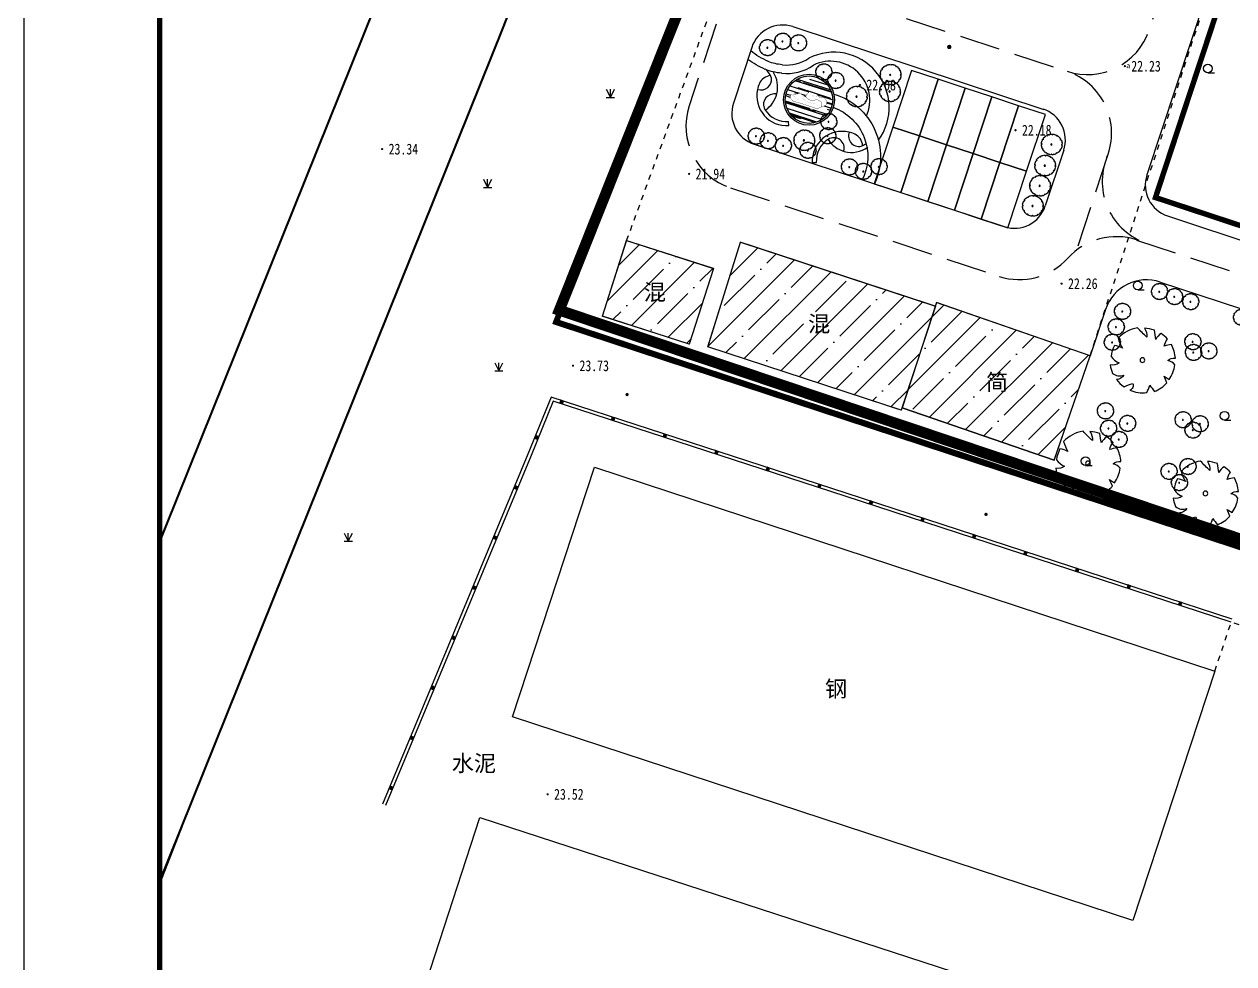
# Model space of a CAD drawing. Extents: x 423070 to 423610, y 3455986 to 3456411.
# Drawn here: x 423189.5 to 423301.1, y 3456156.4 to 3456243.1 of the extents above; entities that cross this region are included whole.
import ezdxf
from ezdxf.enums import TextEntityAlignment as Align

# ---------------------------------------------------------------- set-up
doc = ezdxf.new("R2010")
doc.units = 0
doc.header["$LTSCALE"] = 0.5
doc.header["$PDSIZE"] = 0.2
for name, pattern in [('ACAD_ISO10W100', [18, 12, -3, 0, -3]), ('DASH', [0.35, 0.25, -0.1]), ('X6', [2, 1, -1])]:
    doc.linetypes.add(name, pattern=pattern)
doc.layers.get('0').update_dxf_attribs({"linetype": 'CONTINUOUS'})
for name, color, linetype in [('0 - 新建建筑', 7, 'CONTINUOUS'), ('0 - 绿化2', 74, 'CONTINUOUS'), ('0 - 规划--用地红线', 6, 'CONTINUOUS'), ('00-地形图新', 253, 'CONTINUOUS'), ('AXIS_外部', 171, 'CONTINUOUS'), ('DLSS', 4, 'CONTINUOUS'), ('GCD', 1, 'CONTINUOUS'), ('GIS_LX', 7, 'CONTINUOUS'), ('JMD', 6, 'CONTINUOUS'), ('LV', 3, 'CONTINUOUS'), ('lvhua', 7, 'CONTINUOUS'), ('PKNG-TSRP', 83, 'CONTINUOUS'), ('TK', 7, 'CONTINUOUS'), ('TREE', 3, 'CONTINUOUS'), ('ZBTZ', 3, 'CONTINUOUS'), ('ZDH', 1, 'CONTINUOUS'), ('围墙线', 32, 'CONTINUOUS'), ('景观设计-硬质', 128, 'CONTINUOUS'), ('道路', 140, 'CONTINUOUS'), ('道路线', 142, 'CONTINUOUS')]:
    doc.layers.add(name, color=color, linetype=linetype)
doc.styles.get("Standard").update_dxf_attribs({"font": 'rs.shx', "bigfont": 'hztxt.shx'})
doc.styles.add('宋体', font='')
doc.styles.add('正等线体', font='simhei.ttf')
doc.styles.get('宋体').set_extended_font_data('SimSun')
doc.linetypes.add('444', pattern='A,4.5,[145,AAA.SHX,S=1,R=0,X=0,Y=1],4.5,-0.5,[146,AAA.SHX,S=1,R=0,X=0,Y=0],-0.5', length=10)
doc.linetypes.add('FENCELINE2', pattern='A,0.25,-0.1,[132,ltypeshp.shx,S=0.1,R=0,X=-0.1,Y=0],-0.1,1', length=1.45)
pattern_1 = [(45, (3e-10, 534.8544), (-2.2450640303, 2.2450640303), []), (45, (2.245, 534.8544), (-2.2450640303, 2.2450640303), [3.96875, -0.79375, 0, -0.79375])]

# ---------------------------------------------------------------- blocks, each defined once
blk = doc.blocks.new('GC200')
at = {"linetype": 'Continuous', "const_width": 0.2, "flags": 128}
blk.add_lwpolyline([(-0.1, 0, 1), (0.1, 0, 1)], format="xyb", close=True, dxfattribs=at)
blk = doc.blocks.new('gc124')
at = {"color": 250}
for p, q in [((-0.75, 1.5), (0, 0)), ((-0.75, 0), (0.75, 0)), ((0, 0), (0, 1.5)), ((0, 0), (0.75, 1.5))]:
    blk.add_line(p, q, dxfattribs=at)
blk = doc.blocks.new('gc208')
at = {"color": 250}
blk.add_line((0, -0.8), (1.2, -0.8), dxfattribs=at)
blk.add_circle((0, 0), 0.8, dxfattribs=at)
blk = doc.blocks.new('gc164')
at = {"color": 250, "const_width": 0.3}
blk.add_lwpolyline([(-0.15, 0, 1), (0.15, 0, 1)], format="xyb", close=True, dxfattribs=at)
blk = doc.blocks.new('DX QQ')
at = {"color": 250}
for p, q in [((423239.79, 3456215.43), (423239.71, 3456215.19)), ((423239.71, 3456215.19), (423239.95, 3456215.11)), ((423240.03, 3456215.35), (423239.79, 3456215.43)), ((423239.95, 3456215.11), (423240.03, 3456215.35)), ((423244.54, 3456213.87), (423244.46, 3456213.63)), ((423244.46, 3456213.63), (423244.7, 3456213.55)), ((423244.78, 3456213.79), (423244.54, 3456213.87)), ((423244.7, 3456213.55), (423244.78, 3456213.79)), ((423249.29, 3456212.3), (423249.21, 3456212.07)), ((423249.21, 3456212.07), (423249.45, 3456211.99)), ((423249.53, 3456212.22), (423249.29, 3456212.3)), ((423249.45, 3456211.99), (423249.53, 3456212.22)), ((423254.04, 3456210.74), (423253.96, 3456210.5)), ((423253.96, 3456210.5), (423254.2, 3456210.42)), ((423254.28, 3456210.66), (423254.04, 3456210.74)), ((423254.2, 3456210.42), (423254.28, 3456210.66)), ((423258.79, 3456209.18), (423258.71, 3456208.94)), ((423259.03, 3456209.1), (423258.79, 3456209.18)), ((423258.95, 3456208.86), (423259.03, 3456209.1)), ((423238.99, 3456208.38), (423238.91, 3456208.15)), ((423238.91, 3456208.15), (423239.15, 3456208.07)), ((423239.23, 3456208.31), (423238.99, 3456208.38)), ((423239.15, 3456208.07), (423239.23, 3456208.31)), ((423258.71, 3456208.94), (423258.95, 3456208.86)), ((423243.74, 3456206.84), (423243.67, 3456206.6)), ((423243.98, 3456206.76), (423243.74, 3456206.84)), ((423263.54, 3456207.61), (423263.46, 3456207.38)), ((423263.46, 3456207.38), (423263.7, 3456207.3)), ((423263.78, 3456207.54), (423263.54, 3456207.61)), ((423263.7, 3456207.3), (423263.78, 3456207.54)), ((423243.67, 3456206.6), (423243.9, 3456206.52)), ((423243.9, 3456206.52), (423243.98, 3456206.76)), ((423268.29, 3456206.05), (423268.21, 3456205.81)), ((423268.21, 3456205.81), (423268.45, 3456205.74)), ((423268.53, 3456205.97), (423268.29, 3456206.05)), ((423268.45, 3456205.74), (423268.53, 3456205.97)), ((423236.66, 3456205.13), (423236.57, 3456204.9)), ((423236.57, 3456204.9), (423236.8, 3456204.8)), ((423236.89, 3456205.04), (423236.66, 3456205.13)), ((423236.8, 3456204.8), (423236.89, 3456205.04)), ((423248.5, 3456205.29), (423248.42, 3456205.05)), ((423248.42, 3456205.05), (423248.66, 3456204.98)), ((423248.74, 3456205.21), (423248.5, 3456205.29)), ((423248.66, 3456204.98), (423248.74, 3456205.21)), ((423253.25, 3456203.74), (423253.18, 3456203.51)), ((423253.18, 3456203.51), (423253.41, 3456203.43)), ((423253.49, 3456203.67), (423253.25, 3456203.74)), ((423253.41, 3456203.43), (423253.49, 3456203.67)), ((423273.04, 3456204.49), (423272.96, 3456204.25)), ((423272.96, 3456204.25), (423273.2, 3456204.17)), ((423273.28, 3456204.41), (423273.04, 3456204.49)), ((423273.2, 3456204.17), (423273.28, 3456204.41)), ((423277.79, 3456202.93), (423277.71, 3456202.69)), ((423277.71, 3456202.69), (423277.95, 3456202.61)), ((423278.03, 3456202.85), (423277.79, 3456202.93)), ((423277.95, 3456202.61), (423278.03, 3456202.85)), ((423258.01, 3456202.2), (423257.93, 3456201.96)), ((423257.93, 3456201.96), (423258.17, 3456201.88)), ((423258.25, 3456202.12), (423258.01, 3456202.2)), ((423258.17, 3456201.88), (423258.25, 3456202.12)), ((423282.54, 3456201.36), (423282.46, 3456201.13)), ((423282.78, 3456201.29), (423282.54, 3456201.36)), ((423282.7, 3456201.05), (423282.78, 3456201.29)), ((423234.75, 3456200.51), (423234.66, 3456200.28)), ((423234.66, 3456200.28), (423234.89, 3456200.18)), ((423234.99, 3456200.41), (423234.75, 3456200.51)), ((423234.89, 3456200.18), (423234.99, 3456200.41)), ((423262.76, 3456200.65), (423262.69, 3456200.41)), ((423262.69, 3456200.41), (423262.92, 3456200.34)), ((423263, 3456200.57), (423262.76, 3456200.65)), ((423262.92, 3456200.34), (423263, 3456200.57)), ((423282.46, 3456201.13), (423282.7, 3456201.05)), ((423267.52, 3456199.1), (423267.44, 3456198.86)), ((423267.75, 3456199.02), (423267.52, 3456199.1)), ((423267.68, 3456198.79), (423267.75, 3456199.02)), ((423287.29, 3456199.8), (423287.21, 3456199.56)), ((423287.21, 3456199.56), (423287.45, 3456199.49)), ((423287.52, 3456199.72), (423287.29, 3456199.8)), ((423287.45, 3456199.49), (423287.52, 3456199.72)), ((423267.44, 3456198.86), (423267.68, 3456198.79)), ((423292.04, 3456198.24), (423291.96, 3456198)), ((423291.96, 3456198), (423292.2, 3456197.92)), ((423292.27, 3456198.16), (423292.04, 3456198.24)), ((423292.2, 3456197.92), (423292.27, 3456198.16)), ((423272.27, 3456197.55), (423272.19, 3456197.31)), ((423272.19, 3456197.31), (423272.43, 3456197.24)), ((423272.51, 3456197.47), (423272.27, 3456197.55)), ((423272.43, 3456197.24), (423272.51, 3456197.47)), ((423232.84, 3456195.89), (423232.74, 3456195.66)), ((423232.74, 3456195.66), (423232.97, 3456195.57)), ((423233.07, 3456195.8), (423232.84, 3456195.89)), ((423232.97, 3456195.57), (423233.07, 3456195.8)), ((423277.02, 3456196), (423276.95, 3456195.76)), ((423276.95, 3456195.76), (423277.18, 3456195.68)), ((423277.26, 3456195.92), (423277.02, 3456196)), ((423277.18, 3456195.68), (423277.26, 3456195.92)), ((423296.79, 3456196.68), (423296.71, 3456196.44)), ((423296.71, 3456196.44), (423296.95, 3456196.36)), ((423297.02, 3456196.6), (423296.79, 3456196.68)), ((423296.95, 3456196.36), (423297.02, 3456196.6)), ((423281.78, 3456194.45), (423281.7, 3456194.21)), ((423281.7, 3456194.21), (423281.94, 3456194.13)), ((423282.01, 3456194.37), (423281.78, 3456194.45)), ((423281.94, 3456194.13), (423282.01, 3456194.37)), ((423286.53, 3456192.9), (423286.45, 3456192.66)), ((423286.45, 3456192.66), (423286.69, 3456192.58)), ((423286.77, 3456192.82), (423286.53, 3456192.9)), ((423286.69, 3456192.58), (423286.77, 3456192.82)), ((423230.92, 3456191.28), (423230.82, 3456191.04)), ((423231.15, 3456191.18), (423230.92, 3456191.28)), ((423291.28, 3456191.35), (423291.21, 3456191.11)), ((423291.52, 3456191.27), (423291.28, 3456191.35)), ((423291.44, 3456191.03), (423291.52, 3456191.27)), ((423230.82, 3456191.04), (423231.05, 3456190.95)), ((423231.05, 3456190.95), (423231.15, 3456191.18)), ((423291.21, 3456191.11), (423291.44, 3456191.03)), ((423296.04, 3456189.79), (423295.96, 3456189.56)), ((423295.96, 3456189.56), (423296.2, 3456189.48)), ((423296.27, 3456189.72), (423296.04, 3456189.79)), ((423296.2, 3456189.48), (423296.27, 3456189.72)), ((423229, 3456186.66), (423228.9, 3456186.43)), ((423228.9, 3456186.43), (423229.13, 3456186.33)), ((423229.23, 3456186.56), (423229, 3456186.66)), ((423229.13, 3456186.33), (423229.23, 3456186.56)), ((423227.08, 3456182.04), (423226.98, 3456181.81)), ((423226.98, 3456181.81), (423227.21, 3456181.71)), ((423227.31, 3456181.95), (423227.08, 3456182.04)), ((423227.21, 3456181.71), (423227.31, 3456181.95)), ((423225.16, 3456177.42), (423225.06, 3456177.19)), ((423225.06, 3456177.19), (423225.29, 3456177.1)), ((423225.39, 3456177.33), (423225.16, 3456177.42)), ((423225.29, 3456177.1), (423225.39, 3456177.33)), ((423223.24, 3456172.81), (423223.14, 3456172.58)), ((423223.14, 3456172.58), (423223.37, 3456172.48)), ((423223.47, 3456172.71), (423223.24, 3456172.81)), ((423223.37, 3456172.48), (423223.47, 3456172.71))]:
    blk.add_line(p, q, dxfattribs=at)
at = {"color": 250, "linetype": 'Continuous', "flags": 128}
blk.add_lwpolyline([(423396.55, 3456248.13), (423268.53, 3456291.17), (423238.85, 3456216.69), (423366.72, 3456173.74), (423512.75, 3456126.45), (423525.73, 3456165.74), (423517.77, 3456186.89), (423510.43, 3456189.39), (423509.61, 3456190.14), (423509.54, 3456191.25), (423514.24, 3456198.78), (423392.65, 3456238.41)], close=True, dxfattribs=at)
at = {"color": 250, "linetype": 'Continuous'}
for points in [[(423239.87, 3456215.27), (423239.79, 3456215.43), (423239.71, 3456215.19)], [(423239.87, 3456215.27), (423239.71, 3456215.19), (423239.95, 3456215.11)], [(423239.87, 3456215.27), (423240.03, 3456215.35), (423239.79, 3456215.43)], [(423239.87, 3456215.27), (423239.95, 3456215.11), (423240.03, 3456215.35)], [(423244.62, 3456213.71), (423244.54, 3456213.87), (423244.46, 3456213.63)], [(423244.62, 3456213.71), (423244.46, 3456213.63), (423244.7, 3456213.55)], [(423244.62, 3456213.71), (423244.78, 3456213.79), (423244.54, 3456213.87)], [(423244.62, 3456213.71), (423244.7, 3456213.55), (423244.78, 3456213.79)], [(423249.37, 3456212.14), (423249.29, 3456212.3), (423249.21, 3456212.07)], [(423249.37, 3456212.14), (423249.21, 3456212.07), (423249.45, 3456211.99)], [(423249.37, 3456212.14), (423249.53, 3456212.22), (423249.29, 3456212.3)], [(423249.37, 3456212.14), (423249.45, 3456211.99), (423249.53, 3456212.22)], [(423254.12, 3456210.58), (423254.04, 3456210.74), (423253.96, 3456210.5)], [(423254.12, 3456210.58), (423253.96, 3456210.5), (423254.2, 3456210.42)], [(423254.12, 3456210.58), (423254.28, 3456210.66), (423254.04, 3456210.74)], [(423254.12, 3456210.58), (423254.2, 3456210.42), (423254.28, 3456210.66)], [(423258.87, 3456209.02), (423258.79, 3456209.18), (423258.71, 3456208.94)], [(423258.87, 3456209.02), (423259.03, 3456209.1), (423258.79, 3456209.18)], [(423258.87, 3456209.02), (423258.95, 3456208.86), (423259.03, 3456209.1)], [(423239.07, 3456208.23), (423238.99, 3456208.38), (423238.91, 3456208.15)], [(423239.07, 3456208.23), (423238.91, 3456208.15), (423239.15, 3456208.07)], [(423239.07, 3456208.23), (423239.23, 3456208.31), (423238.99, 3456208.38)], [(423239.07, 3456208.23), (423239.15, 3456208.07), (423239.23, 3456208.31)], [(423258.87, 3456209.02), (423258.71, 3456208.94), (423258.95, 3456208.86)], [(423243.82, 3456206.68), (423243.74, 3456206.84), (423243.67, 3456206.6)], [(423243.82, 3456206.68), (423243.98, 3456206.76), (423243.74, 3456206.84)], [(423263.62, 3456207.46), (423263.54, 3456207.61), (423263.46, 3456207.38)], [(423263.62, 3456207.46), (423263.46, 3456207.38), (423263.7, 3456207.3)], [(423263.62, 3456207.46), (423263.78, 3456207.54), (423263.54, 3456207.61)], [(423263.62, 3456207.46), (423263.7, 3456207.3), (423263.78, 3456207.54)], [(423243.82, 3456206.68), (423243.67, 3456206.6), (423243.9, 3456206.52)], [(423243.82, 3456206.68), (423243.9, 3456206.52), (423243.98, 3456206.76)], [(423268.37, 3456205.89), (423268.29, 3456206.05), (423268.21, 3456205.81)], [(423268.37, 3456205.89), (423268.21, 3456205.81), (423268.45, 3456205.74)], [(423268.37, 3456205.89), (423268.53, 3456205.97), (423268.29, 3456206.05)], [(423268.37, 3456205.89), (423268.45, 3456205.74), (423268.53, 3456205.97)], [(423236.73, 3456204.97), (423236.66, 3456205.13), (423236.57, 3456204.9)], [(423236.73, 3456204.97), (423236.57, 3456204.9), (423236.8, 3456204.8)], [(423236.73, 3456204.97), (423236.89, 3456205.04), (423236.66, 3456205.13)], [(423236.73, 3456204.97), (423236.8, 3456204.8), (423236.89, 3456205.04)], [(423248.58, 3456205.13), (423248.5, 3456205.29), (423248.42, 3456205.05)], [(423248.58, 3456205.13), (423248.42, 3456205.05), (423248.66, 3456204.98)], [(423248.58, 3456205.13), (423248.74, 3456205.21), (423248.5, 3456205.29)], [(423248.58, 3456205.13), (423248.66, 3456204.98), (423248.74, 3456205.21)], [(423253.33, 3456203.59), (423253.25, 3456203.74), (423253.18, 3456203.51)], [(423253.33, 3456203.59), (423253.18, 3456203.51), (423253.41, 3456203.43)], [(423253.33, 3456203.59), (423253.49, 3456203.67), (423253.25, 3456203.74)], [(423253.33, 3456203.59), (423253.41, 3456203.43), (423253.49, 3456203.67)], [(423273.12, 3456204.33), (423273.04, 3456204.49), (423272.96, 3456204.25)], [(423273.12, 3456204.33), (423272.96, 3456204.25), (423273.2, 3456204.17)], [(423273.12, 3456204.33), (423273.28, 3456204.41), (423273.04, 3456204.49)], [(423273.12, 3456204.33), (423273.2, 3456204.17), (423273.28, 3456204.41)], [(423277.87, 3456202.77), (423277.79, 3456202.93), (423277.71, 3456202.69)], [(423277.87, 3456202.77), (423277.71, 3456202.69), (423277.95, 3456202.61)], [(423277.87, 3456202.77), (423278.03, 3456202.85), (423277.79, 3456202.93)], [(423277.87, 3456202.77), (423277.95, 3456202.61), (423278.03, 3456202.85)], [(423258.09, 3456202.04), (423258.01, 3456202.2), (423257.93, 3456201.96)], [(423258.09, 3456202.04), (423257.93, 3456201.96), (423258.17, 3456201.88)], [(423258.09, 3456202.04), (423258.25, 3456202.12), (423258.01, 3456202.2)], [(423258.09, 3456202.04), (423258.17, 3456201.88), (423258.25, 3456202.12)], [(423282.62, 3456201.21), (423282.54, 3456201.36), (423282.46, 3456201.13)], [(423282.62, 3456201.21), (423282.78, 3456201.29), (423282.54, 3456201.36)], [(423282.62, 3456201.21), (423282.7, 3456201.05), (423282.78, 3456201.29)], [(423234.82, 3456200.35), (423234.75, 3456200.51), (423234.66, 3456200.28)], [(423234.82, 3456200.35), (423234.66, 3456200.28), (423234.89, 3456200.18)], [(423234.82, 3456200.35), (423234.99, 3456200.41), (423234.75, 3456200.51)], [(423234.82, 3456200.35), (423234.89, 3456200.18), (423234.99, 3456200.41)], [(423262.84, 3456200.49), (423262.76, 3456200.65), (423262.69, 3456200.41)], [(423262.84, 3456200.49), (423262.69, 3456200.41), (423262.92, 3456200.34)], [(423262.84, 3456200.49), (423263, 3456200.57), (423262.76, 3456200.65)], [(423262.84, 3456200.49), (423262.92, 3456200.34), (423263, 3456200.57)], [(423282.62, 3456201.21), (423282.46, 3456201.13), (423282.7, 3456201.05)], [(423267.6, 3456198.94), (423267.52, 3456199.1), (423267.44, 3456198.86)], [(423267.6, 3456198.94), (423267.75, 3456199.02), (423267.52, 3456199.1)], [(423267.6, 3456198.94), (423267.68, 3456198.79), (423267.75, 3456199.02)], [(423287.37, 3456199.64), (423287.29, 3456199.8), (423287.21, 3456199.56)], [(423287.37, 3456199.64), (423287.21, 3456199.56), (423287.45, 3456199.49)], [(423287.37, 3456199.64), (423287.52, 3456199.72), (423287.29, 3456199.8)], [(423287.37, 3456199.64), (423287.45, 3456199.49), (423287.52, 3456199.72)], [(423267.6, 3456198.94), (423267.44, 3456198.86), (423267.68, 3456198.79)], [(423292.12, 3456198.08), (423292.04, 3456198.24), (423291.96, 3456198)], [(423292.12, 3456198.08), (423291.96, 3456198), (423292.2, 3456197.92)], [(423292.12, 3456198.08), (423292.27, 3456198.16), (423292.04, 3456198.24)], [(423292.12, 3456198.08), (423292.2, 3456197.92), (423292.27, 3456198.16)], [(423272.35, 3456197.39), (423272.27, 3456197.55), (423272.19, 3456197.31)], [(423272.35, 3456197.39), (423272.19, 3456197.31), (423272.43, 3456197.24)], [(423272.35, 3456197.39), (423272.51, 3456197.47), (423272.27, 3456197.55)], [(423272.35, 3456197.39), (423272.43, 3456197.24), (423272.51, 3456197.47)], [(423232.9, 3456195.73), (423232.84, 3456195.89), (423232.74, 3456195.66)], [(423232.9, 3456195.73), (423232.74, 3456195.66), (423232.97, 3456195.57)], [(423232.9, 3456195.73), (423233.07, 3456195.8), (423232.84, 3456195.89)], [(423232.9, 3456195.73), (423232.97, 3456195.57), (423233.07, 3456195.8)], [(423277.1, 3456195.84), (423277.02, 3456196), (423276.95, 3456195.76)], [(423277.1, 3456195.84), (423276.95, 3456195.76), (423277.18, 3456195.68)], [(423277.1, 3456195.84), (423277.26, 3456195.92), (423277.02, 3456196)], [(423277.1, 3456195.84), (423277.18, 3456195.68), (423277.26, 3456195.92)], [(423296.87, 3456196.52), (423296.79, 3456196.68), (423296.71, 3456196.44)], [(423296.87, 3456196.52), (423296.71, 3456196.44), (423296.95, 3456196.36)], [(423296.87, 3456196.52), (423297.02, 3456196.6), (423296.79, 3456196.68)], [(423296.87, 3456196.52), (423296.95, 3456196.36), (423297.02, 3456196.6)], [(423281.86, 3456194.29), (423281.78, 3456194.45), (423281.7, 3456194.21)], [(423281.86, 3456194.29), (423281.7, 3456194.21), (423281.94, 3456194.13)], [(423281.86, 3456194.29), (423282.01, 3456194.37), (423281.78, 3456194.45)], [(423281.86, 3456194.29), (423281.94, 3456194.13), (423282.01, 3456194.37)], [(423286.61, 3456192.74), (423286.53, 3456192.9), (423286.45, 3456192.66)], [(423286.61, 3456192.74), (423286.45, 3456192.66), (423286.69, 3456192.58)], [(423286.61, 3456192.74), (423286.77, 3456192.82), (423286.53, 3456192.9)], [(423286.61, 3456192.74), (423286.69, 3456192.58), (423286.77, 3456192.82)], [(423230.98, 3456191.11), (423230.92, 3456191.28), (423230.82, 3456191.04)], [(423230.98, 3456191.11), (423231.15, 3456191.18), (423230.92, 3456191.28)], [(423291.36, 3456191.19), (423291.28, 3456191.35), (423291.21, 3456191.11)], [(423291.36, 3456191.19), (423291.52, 3456191.27), (423291.28, 3456191.35)], [(423291.36, 3456191.19), (423291.44, 3456191.03), (423291.52, 3456191.27)], [(423230.98, 3456191.11), (423230.82, 3456191.04), (423231.05, 3456190.95)], [(423230.98, 3456191.11), (423231.05, 3456190.95), (423231.15, 3456191.18)], [(423291.36, 3456191.19), (423291.21, 3456191.11), (423291.44, 3456191.03)], [(423296.12, 3456189.64), (423296.04, 3456189.79), (423295.96, 3456189.56)], [(423296.12, 3456189.64), (423295.96, 3456189.56), (423296.2, 3456189.48)], [(423296.12, 3456189.64), (423296.27, 3456189.72), (423296.04, 3456189.79)], [(423296.12, 3456189.64), (423296.2, 3456189.48), (423296.27, 3456189.72)], [(423229.06, 3456186.49), (423229, 3456186.66), (423228.9, 3456186.43)], [(423229.06, 3456186.49), (423228.9, 3456186.43), (423229.13, 3456186.33)], [(423229.06, 3456186.49), (423229.23, 3456186.56), (423229, 3456186.66)], [(423229.06, 3456186.49), (423229.13, 3456186.33), (423229.23, 3456186.56)], [(423227.14, 3456181.88), (423227.08, 3456182.04), (423226.98, 3456181.81)], [(423227.14, 3456181.88), (423226.98, 3456181.81), (423227.21, 3456181.71)], [(423227.14, 3456181.88), (423227.31, 3456181.95), (423227.08, 3456182.04)], [(423227.14, 3456181.88), (423227.21, 3456181.71), (423227.31, 3456181.95)], [(423225.22, 3456177.26), (423225.16, 3456177.42), (423225.06, 3456177.19)], [(423225.22, 3456177.26), (423225.06, 3456177.19), (423225.29, 3456177.1)], [(423225.22, 3456177.26), (423225.39, 3456177.33), (423225.16, 3456177.42)], [(423225.22, 3456177.26), (423225.29, 3456177.1), (423225.39, 3456177.33)], [(423223.31, 3456172.64), (423223.24, 3456172.81), (423223.14, 3456172.58)], [(423223.31, 3456172.64), (423223.14, 3456172.58), (423223.37, 3456172.48)], [(423223.31, 3456172.64), (423223.47, 3456172.71), (423223.24, 3456172.81)], [(423223.31, 3456172.64), (423223.37, 3456172.48), (423223.47, 3456172.71)]]:
    blk.add_solid(points, dxfattribs=at)
at = {"layer": 'DLSS', "color": 250, "linetype": 'Continuous', "const_width": 0.1, "flags": 128}
for points in [[(423202, 3456163.74), (423205.96, 3456173.89), (423233.29, 3456241.81), (423251.84, 3456288.81), (423260.46, 3456309.55), (423286.2, 3456374.23)], [(423202, 3456195.36), (423222.43, 3456246.14), (423241, 3456293.2), (423249.5, 3456314.06), (423273.74, 3456374.23)]]:
    blk.add_lwpolyline(points, dxfattribs=at)
at = {"layer": 'DLSS', "color": 250, "linetype": 'X6', "flags": 128}
for points in [[(423287.81, 3456212.49), (423299.97, 3456249.81), (423303.9, 3456261.87), (423379.48, 3456237.31), (423419.39, 3456223.62), (423416.11, 3456214.05), (423405.27, 3456181.39), (423404.06, 3456180.91), (423397.92, 3456182.96)], [(423245.06, 3456223.11), (423257.17, 3456256.23)], [(423299.31, 3456183.41), (423300.82, 3456187.92), (423312.13, 3456184.25), (423310.6, 3456179.66)]]:
    blk.add_lwpolyline(points, dxfattribs=at)
at = {"layer": 'GCD', "color": 250, "linetype": 'Continuous', "flags": 128}
for points in [[(423238.75, 3456215.48), (423267.96, 3456290.13)], [(423238.75, 3456215.48), (423366.96, 3456173.29)]]:
    blk.add_lwpolyline(points, dxfattribs=at)
at = {"layer": 'GIS_LX', "color": 250}
blk.add_lwpolyline([(423396.55, 3456248.13), (423366.72, 3456173.74), (423238.85, 3456216.69), (423268.53, 3456291.17)], close=True, dxfattribs=at)
blk.add_lwpolyline([(423366.72, 3456173.74), (423238.85, 3456216.69), (423268.53, 3456291.17), (423396.55, 3456248.13), (423392.65, 3456238.41)], dxfattribs=at)
at = {"layer": 'JMD', "color": 250, "linetype": 'Continuous'}
for p, q in [((423410.98, 3456159.1), (423238.65, 3456215.81)), ((423410.89, 3456158.84), (423238.56, 3456215.54)), ((423238.11, 3456208.67), (423235.96, 3456203.41)), ((423238.28, 3456208.3), (423236.24, 3456203.3)), ((423265.32, 3456199.82), (423238.11, 3456208.67)), ((423265.22, 3456199.53), (423238.28, 3456208.3)), ((423235.96, 3456203.41), (423222.54, 3456171.13)), ((423236.24, 3456203.3), (423222.82, 3456171.02)), ((423300.82, 3456187.92), (423265.22, 3456199.53)), ((423300.91, 3456188.2), (423265.32, 3456199.82))]:
    blk.add_line(p, q, dxfattribs=at)
at = {"layer": 'JMD', "color": 250, "linetype": '444', "flags": 128}
blk.add_lwpolyline([(423238.85, 3456215.74), (423257.85, 3456264.11)], dxfattribs=at)
at = {"layer": 'JMD', "color": 250, "linetype": 'Continuous', "flags": 128}
for points in [[(423245.06, 3456223.11), (423253.07, 3456220.55), (423250.84, 3456213.57), (423242.83, 3456216.13)], [(423255.56, 3456222.97), (423273.54, 3456217.07), (423270.39, 3456207.47), (423252.56, 3456213.32)], [(423270.47, 3456207.7), (423284.5, 3456202.87), (423287.81, 3456212.49), (423273.65, 3456217.39)], [(423242.1, 3456202.21), (423299.31, 3456183.41), (423291.75, 3456160.4), (423234.53, 3456179.2)], [(423231.51, 3456169.9), (423288.8, 3456151.25), (423281.36, 3456128.4), (423224.07, 3456147.05)]]:
    blk.add_lwpolyline(points, close=True, dxfattribs=at)
at = {"layer": 'ZDH', "color": 250, "linetype": 'Continuous'}
blk.add_point((423291.01, 3456239.2, 22.23), dxfattribs=at)
at = {"layer": 'GCD', "color": 250, "linetype": 'Continuous'}
ref = blk.add_blockref('GC200', (423291.01, 3456239.2, 22.23), dxfattribs=dict(at, xscale=0.5, yscale=0.5, zscale=0.5))
ref.add_attrib('height', '22.23', dxfattribs={"linetype": 'Continuous', "height": 1, "style": '正等线体', "width": 0.8}).set_placement((423291.6, 3456239.2, 22.23), align=Align.MIDDLE_LEFT)
ref = blk.add_blockref('GC200', (423266.57, 3456237.46, 22.08), dxfattribs=dict(at, xscale=0.5, yscale=0.5, zscale=0.5))
ref.add_attrib('height', '22.08', dxfattribs={"linetype": 'Continuous', "height": 1, "style": '正等线体', "width": 0.8}).set_placement((423267.17, 3456237.46, 22.08), align=Align.MIDDLE_LEFT)
ref = blk.add_blockref('GC200', (423280.92, 3456233.29, 22.18), dxfattribs=dict(at, xscale=0.5, yscale=0.5, zscale=0.5))
ref.add_attrib('height', '22.18', dxfattribs={"linetype": 'Continuous', "height": 1, "style": '正等线体', "width": 0.8}).set_placement((423281.52, 3456233.29, 22.18), align=Align.MIDDLE_LEFT)
ref = blk.add_blockref('GC200', (423222.51, 3456231.55, 23.34), dxfattribs=dict(at, xscale=0.5, yscale=0.5, zscale=0.5))
ref.add_attrib('height', '23.34', dxfattribs={"linetype": 'Continuous', "height": 1, "style": '正等线体', "width": 0.8}).set_placement((423223.11, 3456231.55, 23.34), align=Align.MIDDLE_LEFT)
ref = blk.add_blockref('GC200', (423250.82, 3456229.26, 21.94), dxfattribs=dict(at, xscale=0.5, yscale=0.5, zscale=0.5))
ref.add_attrib('height', '21.94', dxfattribs={"linetype": 'Continuous', "height": 1, "style": '正等线体', "width": 0.8}).set_placement((423251.42, 3456229.26, 21.94), align=Align.MIDDLE_LEFT)
ref = blk.add_blockref('GC200', (423285.17, 3456219.14, 22.26), dxfattribs=dict(at, xscale=0.5, yscale=0.5, zscale=0.5))
ref.add_attrib('height', '22.26', dxfattribs={"linetype": 'Continuous', "height": 1, "style": '正等线体', "width": 0.8}).set_placement((423285.77, 3456219.14, 22.26), align=Align.MIDDLE_LEFT)
ref = blk.add_blockref('GC200', (423240.11, 3456211.57, 23.73), dxfattribs=dict(at, xscale=0.5, yscale=0.5, zscale=0.5))
ref.add_attrib('height', '23.73', dxfattribs={"linetype": 'Continuous', "height": 1, "style": '正等线体', "width": 0.8}).set_placement((423240.71, 3456211.57, 23.73), align=Align.MIDDLE_LEFT)
ref = blk.add_blockref('GC200', (423237.77, 3456172.05, 23.52), dxfattribs=dict(at, xscale=0.5, yscale=0.5, zscale=0.5))
ref.add_attrib('height', '23.52', dxfattribs={"linetype": 'Continuous', "height": 1, "style": '正等线体', "width": 0.8}).set_placement((423238.37, 3456172.05, 23.52), align=Align.MIDDLE_LEFT)
at = {"layer": 'ZBTZ', "color": 250, "linetype": 'Continuous', "xscale": 0.5, "yscale": 0.5}
for name, p in [('gc208', (423298.66, 3456238.98)), ('gc124', (423243.56, 3456236.32)), ('gc124', (423232.24, 3456228.02)), ('gc208', (423292.19, 3456218.96)), ('gc124', (423233.27, 3456211.1)), ('gc164', (423245.1, 3456208.91)), ('gc208', (423300.19, 3456206.96)), ('gc208', (423287.39, 3456202.76)), ('gc164', (423278.2, 3456197.86)), ('gc124', (423219.39, 3456195.38))]:
    blk.add_blockref(name, p, dxfattribs=at)
at = {"layer": 'DLSS', "color": 250, "linetype": 'Continuous', "style": '宋体'}
blk.add_text('水泥', height=1.5, dxfattribs=at).set_placement((423230.97, 3456174.93), align=Align.MIDDLE)
at = {"layer": 'JMD', "color": 250, "linetype": 'Continuous', "style": '宋体'}
for s, p in [('混', (423247.66, 3456218.37)), ('混', (423262.81, 3456215.45)), ('简', (423279.22, 3456210.08)), ('钢', (423264.38, 3456181.8))]:
    blk.add_text(s, height=1.5, dxfattribs=at).set_placement(p, align=Align.MIDDLE)
at = {"layer": 'ZDH', "color": 250, "linetype": 'Continuous', "style": '宋体'}
blk.add_text('a', height=0.5, dxfattribs=at).set_placement((423291.13, 3456239.01, 22.23))
blk = doc.blocks.new('A$C37C4632B')
at = {"layer": 'lvhua', "const_width": 200}
for points in [[(4391, 22560), (3229, 20511), (2085, 18543), (3038, 15940), (5263, 11751), (5516, 9084), (3991, 6862), (5071, 3688), (8503, 2990), (10092, 5529), (8884, 14036), (8250, 21590), (6655, 24272), (4382, 24133), (4391, 22560)], [(3796, 14513), (103, 12840), (349, 8217), (2278, 5166), (2117, 1955), (4079, 101), (6939, 188), (7983, 3239)]]:
    blk.add_lwpolyline(points, dxfattribs=at)
at = {"layer": 'lvhua', "color": 8, "const_width": 50}
for points in [[(4516, 22412), (5873, 20804), (6778, 18042)], [(5095, 3841), (7281, 6577), (6929, 12504), (4818, 17074)], [(2278, 5166), (2559, 8577), (1905, 10686)]]:
    blk.add_lwpolyline(points, dxfattribs=at)
blk = doc.blocks.new('BRANCHD', base_point=(0.5, 0.5))
for p, q in [((0.951, 0.743), (0.931, 0.754)), ((0.962, 0.694), (0.951, 0.743)), ((0.974, 0.687), (0.962, 0.694)), ((0.97, 0.587), (0.994, 0.594)), ((0.987, 0.668), (0.974, 0.687)), ((0.982, 0.647), (0.987, 0.668)), ((0.997, 0.62), (0.982, 0.647)), ((0.994, 0.594), (0.997, 0.62)), ((0.97, 0.571), (0.97, 0.587)), ((1.008, 0.55), (0.97, 0.571)), ((0.998, 0.504), (1.008, 0.52)), ((1.008, 0.52), (1.008, 0.55))]:
    blk.add_line(p, q)
blk = doc.blocks.new('M_F16')
at = {"xscale": 1016, "yscale": 1016, "zscale": 1016}
for rotation in [150, 180, 120, 90, 59.99999999999999, 30, 330.0000000000001, 210, 240, 270, 300.0000000000001]:
    blk.add_blockref('BRANCHD', (3, 9), dxfattribs=dict(at, rotation=rotation))
blk.add_blockref('BRANCHD', (3, 9), dxfattribs=at)
at = {"width": 0.8, "flags": 9}
for tag in ['YSIZE', 'XSIZE']:
    blk.add_attdef(tag, (0, 0), '', height=0.2, dxfattribs=at)
blk = doc.blocks.new('SHU1')
at = {"layer": 'LV'}
for radius in [137, 92.1]:
    blk.add_circle((214, 644), radius, dxfattribs=at)
at = {"layer": 'LV', "xscale": 4.5, "yscale": 4.5, "zscale": 4.5}
blk.add_blockref('M_F16', (267, 678), dxfattribs=at)
blk = doc.blocks.new('GeYuanFrame_12758276', base_point=(20.09, 4.53))
at = {"layer": 'TK'}
blk.add_lwpolyline([(20.09, 4.53), (20.09, 598.53), (861.09, 598.53), (861.09, 4.53)], close=True, dxfattribs=at)
at = {"layer": 'TK', "const_width": 1}
blk.add_lwpolyline([(45.09, 588.53), (851.09, 588.53), (851.09, 14.53), (45.09, 14.53)], close=True, dxfattribs=at)
blk = doc.blocks.new('$plan$00003853')
at = {"layer": '0 - 绿化2'}
blk.add_lwpolyline([(227, 1020, -0.064779), (482, 928, -0.140502), (396, 691, 0.022693), (675, 782, -0.079452), (887, 533, 0.167891), (592, 468, 0.027315), (999, 345, -0.172277), (998, -362, -0.066723), (654, -389, -0.062305), (849, -572, -0.091342), (592, -836, -0.143439), (285, -705, 0.213293), (366, -986, -0.068191), (89, -1047, -0.278754), (-132, -757, 0.22121), (-146, -1029, -0.081068), (-464, -929, 0.034822), (-501, -626, 0.431768), (-644, -818, -0.134445), (-967, -375, -0.054829), (-808, -178, 0.035323), (-1051, -141, -0.115847), (-1001, 342), (-767, 368), (-931, 457, -0.12079), (-611, 836, -0.192954), (-378, 705, 0.24867), (-432, 953, -0.109754), (15, 1047, -0.045563), (77, 823, 0.166126)], format="xyb", close=True, dxfattribs=at)
blk.add_circle((13, -7), 75.6, dxfattribs=at)

msp = doc.modelspace()

# ---------------------------------------------------------------- hatches: boundary and pattern name
at = {"linetype": 'Continuous'}
h = msp.add_hatch(dxfattribs=at)
h.set_pattern_fill('ANSI35', color=1, style=0)
h.set_pattern_definition(pattern_1)
h.paths.add_polyline_path([(423245.06, 3456223.11), (423253.07, 3456220.55), (423250.84, 3456213.57), (423242.83, 3456216.13)])
h = msp.add_hatch(dxfattribs=at)
h.set_pattern_fill('ANSI35', color=1, style=0)
h.set_pattern_definition(pattern_1)
h.paths.add_polyline_path([(423255.56, 3456222.97), (423273.54, 3456217.07), (423270.39, 3456207.47), (423252.56, 3456213.32)])
h = msp.add_hatch(dxfattribs=at)
h.set_pattern_fill('ANSI35', color=1, style=0)
h.set_pattern_definition(pattern_1)
h.paths.add_polyline_path([(423270.47, 3456207.7), (423284.5, 3456202.87), (423287.81, 3456212.49), (423273.65, 3456217.39)])
at = {"layer": '道路'}
h = msp.add_hatch(dxfattribs=at)
h.set_pattern_fill('AR-RROOF', color=131, scale=0.626472, angle=-17.8601, style=0)
h.set_pattern_definition([(342.13994872, (96324.1186, 3516118.4144), (1.9100201348, 0.2204531086), [11.93428575, -1.5912381, 3.97809525, -0.79561905]), (342.13994872, (96325.2478, 3516118.4685), (-0.432742538, 1.2511891857), [2.38685715, -0.262554286, 4.7737143, -0.596714287]), (342.13994872, (96324.7047, 3516118.9361), (4.101327417, -0.7614808008), [6.3649524, -1.11386667, 3.1824762, -0.79561905])])
h.paths.add_polyline_path([(423259.79, 3456236.78, 1), (423263.97, 3456235.43, 1)])
h.paths.add_polyline_path([(423263.32, 3456236.26), (423263.52, 3456235.94), (423263.43, 3456235.55), (423263, 3456235.49), (423263, 3456235.41), (423262.6, 3456235.26), (423261.46, 3456235.67), (423260.44, 3456235.97), (423260.11, 3456236.26), (423260.19, 3456236.57), (423260.41, 3456236.53), (423260.73, 3456236.63), (423261.03, 3456236.73), (423261.36, 3456236.53), (423261.54, 3456236.38), (423261.87, 3456236.85), (423262.51, 3456236.68), (423262.87, 3456236.33)], flags=16)

# ---------------------------------------------------------------- linework, layer by layer
at = {"color": 1, "linetype": 'Continuous', "flags": 128}
msp.add_lwpolyline([(423396.55, 3456248.13), (423268.53, 3456291.17), (423238.85, 3456216.69), (423366.72, 3456173.74), (423512.75, 3456126.45), (423525.73, 3456165.74), (423517.77, 3456186.89), (423510.43, 3456189.39), (423509.61, 3456190.14), (423509.54, 3456191.25), (423514.24, 3456198.78), (423392.65, 3456238.41)], close=True, dxfattribs=at)
at = {"linetype": 'Continuous', "ltscale": 2, "const_width": 0.5}
msp.add_lwpolyline([(423293.83, 3456227.08), (423304.02, 3456257.92), (423354.8, 3456241.14), (423344.61, 3456210.3)], close=True, dxfattribs=at)
at = {"color": 250, "const_width": 0.2}
msp.add_lwpolyline([(423274.73, 3456241.02, 1), (423274.9, 3456240.91, 1)], format="xyb", close=True, dxfattribs=at)
at = {"layer": '0 - 新建建筑', "const_width": 0.1}
for points in [[(423245.06, 3456223.11), (423253.07, 3456220.55), (423250.84, 3456213.57), (423242.83, 3456216.13)], [(423255.56, 3456222.97), (423273.54, 3456217.07), (423270.39, 3456207.47), (423252.56, 3456213.32)], [(423270.47, 3456207.7), (423284.5, 3456202.87), (423287.81, 3456212.49), (423273.65, 3456217.39)]]:
    msp.add_lwpolyline(points, close=True, dxfattribs=at)
at = {"layer": '0 - 规划--用地红线', "color": 1, "linetype": 'ACAD_ISO10W100', "ltscale": 2, "const_width": 1}
msp.add_lwpolyline([(423396.55, 3456248.13), (423268.53, 3456291.17), (423238.85, 3456216.69), (423366.72, 3456173.74), (423512.75, 3456126.45), (423525.73, 3456165.74), (423517.77, 3456186.89), (423510.43, 3456189.39), (423509.61, 3456190.14), (423509.54, 3456191.25), (423514.24, 3456198.78), (423392.65, 3456238.41)], close=True, dxfattribs=at)
at = {"layer": '0 - 规划--用地红线', "color": 1, "linetype": 'ACAD_ISO10W100', "ltscale": 0.0005}
msp.add_lwpolyline([(423396.55, 3456248.13), (423268.53, 3456291.17), (423238.85, 3456216.69), (423366.72, 3456173.74), (423512.75, 3456126.45), (423525.73, 3456165.74), (423517.77, 3456186.89), (423510.43, 3456189.39), (423509.61, 3456190.14), (423509.54, 3456191.25), (423514.24, 3456198.78), (423392.65, 3456238.41)], close=True, dxfattribs=at)
at = {"layer": '00-地形图新', "color": 5, "linetype": 'Continuous', "const_width": 0.2, "flags": 128}
for points in [[(423202, 3456164.04), (423233.29, 3456241.81), (423251.84, 3456288.81), (423260.46, 3456309.55), (423286.2, 3456374.23)], [(423202, 3456195.36), (423222.43, 3456246.14), (423241, 3456293.2), (423249.5, 3456314.06), (423273.74, 3456374.23)]]:
    msp.add_lwpolyline(points, dxfattribs=at)
at = {"layer": 'AXIS_外部', "linetype": 'DASH', "ltscale": 30}
for p, q in [((423299.68, 3456262.03), (423293.25, 3456242.54)), ((423260.88, 3456246.89), (423285.67, 3456238.72)), ((423253.31, 3456243.07), (423250.83, 3456235.55)), ((423289.48, 3456231.15), (423286.52, 3456222.19)), ((423254.65, 3456227.97), (423279.42, 3456219.81)), ((423292.09, 3456223.16), (423348.02, 3456204.68))]:
    msp.add_line(p, q, dxfattribs=at)
at = {"layer": 'AXIS_外部'}
for p, q in [((423302.25, 3456257.05), (423293.04, 3456229.17)), ((423294.95, 3456225.38), (423343.27, 3456209.41)), ((423294.27, 3456219.28), (423317.53, 3456211.6)), ((423289.22, 3456216.74), (423287.81, 3456212.49))]:
    msp.add_line(p, q, dxfattribs=at)
at = {"layer": 'AXIS_外部', "linetype": 'DASH', "ltscale": 0.025}
msp.add_line((423270.7, 3456208.39), (423270.7, 3456208.39), dxfattribs=at)
at = {"layer": 'AXIS_外部', "linetype": 'DASH', "ltscale": 30}
for centre, start, end in [((423287.55, 3456244.42), 251.7686, 341.7171), ((423283.78, 3456233.03), 338.0814, 71.7686), ((423256.53, 3456233.67), 161.7686, 251.7686), ((423294.92, 3456228.55), 158.0814, 251.7171), ((423290.21, 3456217.47), 71.7171, 137.9059), ((423281.3, 3456225.51), 251.7686, 317.9059)]:
    msp.add_arc(centre, 6, start, end, dxfattribs=at)
at = {"layer": 'AXIS_外部'}
for centre, radius, start, end in [((423295.89, 3456228.23), 3, 161.7171, 251.7171), ((423293.02, 3456215.49), 4, 71.7171, 161.7171)]:
    msp.add_arc(centre, radius, start, end, dxfattribs=at)
at = {"layer": 'JMD', "linetype": '444', "flags": 128}
msp.add_lwpolyline([(423238.85, 3456215.74), (423257.85, 3456264.11)], dxfattribs=at)
at = {"layer": 'PKNG-TSRP'}
for points in [[(423273.8, 3456237.99), (423271.33, 3456238.8), (423269.61, 3456233.58), (423272.08, 3456232.76)], [(423276.27, 3456237.17), (423273.8, 3456237.99), (423272.08, 3456232.76), (423274.55, 3456231.95)], [(423278.74, 3456236.36), (423276.27, 3456237.17), (423274.55, 3456231.95), (423277.02, 3456231.14)], [(423281.21, 3456235.55), (423278.74, 3456236.36), (423277.02, 3456231.14), (423279.49, 3456230.32)], [(423283.68, 3456234.73), (423281.21, 3456235.55), (423279.49, 3456230.32), (423281.95, 3456229.51)], [(423272.08, 3456232.76), (423269.61, 3456233.58), (423267.89, 3456228.35), (423270.36, 3456227.54)], [(423274.55, 3456231.95), (423272.08, 3456232.76), (423270.36, 3456227.54), (423272.83, 3456226.72)], [(423277.02, 3456231.14), (423274.55, 3456231.95), (423272.83, 3456226.72), (423275.3, 3456225.91)], [(423279.49, 3456230.32), (423277.02, 3456231.14), (423275.3, 3456225.91), (423277.76, 3456225.1)], [(423281.95, 3456229.51), (423279.49, 3456230.32), (423277.76, 3456225.1), (423280.23, 3456224.28)]]:
    msp.add_lwpolyline(points, close=True, dxfattribs=at)
at = {"layer": '围墙线', "color": 41, "linetype": 'FENCELINE2', "ltscale": 10, "const_width": 0.5}
msp.add_lwpolyline([(423410.9, 3456158.86), (423238.52, 3456215.58), (423257.64, 3456264.25)], dxfattribs=at)
at = {"layer": '道路线', "color": 150}
for p, q in [((423260.39, 3456242.84), (423283.55, 3456235.21)), ((423256.61, 3456240.93), (423254.91, 3456235.78)), ((423256.82, 3456231.99), (423279.88, 3456224.4)), ((423285.37, 3456231.45), (423283.67, 3456226.31)), ((423285.37, 3456231.45), (423283.67, 3456226.31))]:
    msp.add_line(p, q, dxfattribs=at)
at = {"layer": '道路线', "color": 150, "extrusion": (-2.59133e-05, -2.24048e-05, 1)}
for p, q in [((423257.12, 3456237.03), (423257.4, 3456237.01)), ((423260.01, 3456233.72), (423259.99, 3456234.09))]:
    msp.add_line(p, q, dxfattribs=at)
at = {"layer": '道路线', "color": 150, "extrusion": (-2.18019e-05, 2.64225e-05, 1)}
msp.add_line((423262.18, 3456230.3), (423262.56, 3456230.32), dxfattribs=at)
at = {"layer": '道路线', "color": 150}
for points in [[(423258.13, 3456239.62, -0.064064), (423256.5, 3456240.61)], [(423257.83, 3456238.9, -0.055842), (423256.24, 3456239.82, -0.034486)], [(423259.41, 3456239.33, -0.079863), (423258.11, 3456239.63, -0.07863)], [(423259.36, 3456238.55, -0.079863), (423257.82, 3456238.91, -0.079863)], [(423264.17, 3456236.62, -0.462704), (423267.88, 3456228.27)], [(423264.12, 3456235.4, -0.453805), (423266.75, 3456228.64)]]:
    msp.add_lwpolyline(points, format="xyb", dxfattribs=at)
for radius in [2.35, 2.19]:
    msp.add_circle((423261.88, 3456236.1), radius, dxfattribs=at)
for centre, radius, start, end in [((423259.45, 3456239.99), 3, 71.7686, 161.7686), ((423264.17, 3456235.38), 5.1, 323.7822, 116.9336), ((423259.83, 3456242.92), 4.4, 263.7945, 304.1545), ((423259.83, 3456242.92), 3.62, 263.7945, 304.1545), ((423263.88, 3456236.04), 3.61, 336.2107, 116.0397), ((423257.76, 3456234.84), 3, 161.7686, 251.7686), ((423282.52, 3456232.39), 3, 341.7171, 71.7686), ((423280.82, 3456227.25), 3, 251.8131, 341.6987)]:
    msp.add_arc(centre, radius, start, end, dxfattribs=at)
for centre, major_axis, start_param, end_param in [((423258.45, 3456237.08), (-0.11, 1.25), 6.282214, 7.345379), ((423257.48, 3456237.95), (-0.082, 0.94), 2.974478, 5.043988), ((423256.42, 3456237.27), (-0.19, 2.18), 5.131409, 5.440931), ((423256.42, 3456237.27), (-0.22, 2.56), 4.383299, 5.200549), ((423259.82, 3456236.47), (-0.24, 2.75), 1.278473, 3.126831), ((423259.82, 3456236.47), (-0.24, 2.75), 1.062194, 1.278474), ((423258.62, 3456235.67), (-0.082, 0.944), 0.01652, 2.093375), ((423256.42, 3456237.27), (-0.22, 2.56), 3.643401, 4.383299), ((423259.95, 3456222.93), (-1.2, 13.71), 6.271407, 6.299706), ((423259.82, 3456236.47), (-0.21, 2.37), 2.060505, 3.126831), ((423264.93, 3456230.43), (2.45, 1.26), 0.868737, 2.717095), ((423264.17, 3456231.65), (-0.432, 0.844), 3.924824, 6.396027), ((423266.47, 3456232.74), (-0.43, 0.84), 0.696314, 3.063455), ((423264.93, 3456230.43), (2.45, 1.26), 0.652457, 0.868737), ((423265.58, 3456231.79), (1.11, 0.57), 5.872478, 6.935642), ((423264.93, 3456230.43), (2.12, 1.09), 1.650768, 2.717095), ((423265.81, 3456233.81), (2.29, 1.17), 3.233664, 3.973562), ((423265.81, 3456233.81), (2.29, 1.17), 3.973562, 4.865457), ((423265.81, 3456233.81), (1.95, 1), 4.721672, 4.891184)]:
    msp.add_ellipse(centre, major_axis=major_axis, ratio=1, start_param=start_param, end_param=end_param, dxfattribs=at)

# ---------------------------------------------------------------- block references
at = {"linetype": 'Continuous', "xscale": 0.5, "yscale": 0.5, "zscale": 0.5}
msp.add_blockref('GeYuanFrame_12758276', (423189.5, 3456082.23), dxfattribs=at)
at = {"linetype": 'Continuous'}
msp.add_blockref('DX QQ', (0, 0), dxfattribs=at)
at = {"layer": '0 - 绿化2', "xscale": 0.002879999999999999, "yscale": -0.00288, "zscale": 0.00288, "rotation": 118.0922593969319}
for p in [(423292.66, 3456212.06), (423287.63, 3456202.53), (423298.47, 3456199.77)]:
    msp.add_blockref('$plan$00003853', p, dxfattribs=at)
at = {"layer": 'GCD', "linetype": 'Continuous'}
ref = msp.add_blockref('GC200', (423222.51, 3456231.55, 23.34), dxfattribs=dict(at, xscale=0.5, yscale=0.5, zscale=0.5))
ref.add_attrib('height', '23.34', dxfattribs={"linetype": 'Continuous', "height": 1, "style": '正等线体', "width": 0.8}).set_placement((423223.11, 3456231.55, 23.34), align=Align.MIDDLE_LEFT)
at = {"layer": 'TREE', "extrusion": (4.65613e-15, -3.21018e-15, -1)}
for p, xscale, yscale, zscale, rotation in [((-423257.82, 3456240.85), 0.0003219155028401634, 0.0003219153348678366, -0.0003219154042636352, 98.37111454208137), ((-423259.21, 3456241.44), 0.0003219155028401634, 0.0003219153348678366, -0.0003219154042636352, 98.37111454208137), ((-423260.67, 3456241.29), 0.0003219155028401634, 0.0003219153348678366, -0.0003219154042636352, 98.37111454208137), ((-423263.01, 3456238.61), 0.0003219155028401634, 0.0003219153348678366, -0.0003219154042636352, 98.37111454208137), ((-423269.09, 3456238.42), 0.0004110838609215419, 0.0004110836464220474, -0.0004110837350400002, 113.2171385479635), ((-423264.11, 3456237.82), 0.0003219155028401634, 0.0003219153348678366, -0.0003219154042636352, 98.37111454208137), ((-423269.03, 3456236.88, 0), 0.0004110838609215419, 0.0004110836464220474, -0.0004110837350400002, 113.2171385479635), ((-423265.98, 3456236.41, 0), 0.0004110838609215419, 0.0004110836464220474, -0.0004110837350400002, 113.2171385479635), ((-423263.46, 3456234.03), 0.0003219155028401634, 0.0003219153348678366, -0.0003219154042636352, 98.37111454208137), ((-423256.77, 3456232.69), 0.0003219155028401634, 0.0003219153348678366, -0.0003219154042636352, 98.37111454208137), ((-423261.13, 3456232.37), 0.0004110838609215419, 0.0004110836464220474, -0.0004110837350400002, 113.2171385479635), ((-423263.37, 3456232.72), 0.0003219155028401634, 0.0003219153348678366, -0.0003219154042636352, 98.37111454208137), ((-423257.88, 3456232.26), 0.0003219155028401634, 0.0003219153348678366, -0.0003219154042636352, 98.37111454208137), ((-423259.27, 3456231.82), 0.0003219155028401634, 0.0003219153348678366, -0.0003219154042636352, 98.37111454208137), ((-423283.95, 3456231.99), 0.0004110838609215419, 0.0004110836464220474, -0.0004110837350400002, 113.2171385479635), ((-423261.54, 3456231.38), 0.0003219155028401634, 0.0003219153348678366, -0.0003219154042636352, 98.37111454208137), ((-423283.34, 3456230.04), 0.0004110838609215419, 0.0004110836464220474, -0.0004110837350400002, 113.2171385479635), ((-423265.37, 3456229.85), 0.0003219155028401634, 0.0003219153348678366, -0.0003219154042636352, 98.37111454208137), ((-423266.66, 3456229.44), 0.0003219155028401634, 0.0003219153348678366, -0.0003219154042636352, 98.37111454208137), ((-423268.1, 3456229.88), 0.0003219155028401634, 0.0003219153348678366, -0.0003219154042636352, 98.37111454208137), ((-423282.87, 3456228.18), 0.0004110838609215419, 0.0004110836464220474, -0.0004110837350400002, 113.2171385479635), ((-423282.21, 3456226.32), 0.0004110838609215419, 0.0004110836464220474, -0.0004110837350400002, 113.2171385479635), ((-423293.97, 3456218.36, 0), 0.0003219155028401634, 0.0003219153348678366, -0.0003219154042636352, 98.37111454208137), ((-423295.35, 3456217.89, 0), 0.0003219155028401634, 0.0003219153348678366, -0.0003219154042636352, 98.37111454208137), ((-423296.84, 3456217.42, 0), 0.0003219155028401634, 0.0003219153348678366, -0.0003219154042636352, 98.37111454208137), ((-423290.55, 3456216.53, 0), 0.0003219155028401634, 0.0003219153348678366, -0.0003219154042636352, 98.37111454208137), ((-423301.53, 3456215.98, 0), 0.0003219155028401634, 0.0003219153348678366, -0.0003219154042636352, 98.37111454208137), ((-423289.97, 3456215.1, 0), 0.0003219155028401634, 0.0003219153348678366, -0.0003219154042636352, 98.37111454208137), ((-423289.61, 3456213.68, 0), 0.0003219155028401634, 0.0003219153348678366, -0.0003219154042636352, 98.37111454208137), ((-423297.04, 3456213.73, 0), 0.0003219155028401634, 0.0003219153348678366, -0.0003219154042636352, 98.37111454208137), ((-423297.1, 3456212.74, 0), 0.0003219155028401634, 0.0003219153348678366, -0.0003219154042636352, 98.37111454208137), ((-423298.51, 3456212.88, 0), 0.0003219155028401634, 0.0003219153348678366, -0.0003219154042636352, 98.37111454208137), ((-423288.98, 3456207.35, 0), 0.0003219155028401634, 0.0003219153348678366, -0.0003219154042636352, 98.37111454208137), ((-423291.02, 3456206.2, 0), 0.0003219155028401634, 0.0003219153348678366, -0.0003219154042636352, 98.37111454208137), ((-423296.14, 3456206.53, 0), 0.0003219155028401634, 0.0003219153348678366, -0.0003219154042636352, 98.37111454208137), ((-423297.71, 3456206.16, 0), 0.0003219155028401634, 0.0003219153348678366, -0.0003219154042636352, 98.37111454208137), ((-423289.27, 3456205.75, 0), 0.0003219155028401634, 0.0003219153348678366, -0.0003219154042636352, 98.37111454208137), ((-423290.23, 3456204.72, 0), 0.0003219155028401634, 0.0003219153348678366, -0.0003219154042636352, 98.37111454208137), ((-423297.05, 3456205.58, 0), 0.0003219155028401634, 0.0003219153348678366, -0.0003219154042636352, 98.37111454208137), ((-423294.84, 3456201.77, 0), 0.0003219155028401634, 0.0003219153348678366, -0.0003219154042636352, 98.37111454208137), ((-423296.59, 3456202.22, 0), 0.0003219155028401634, 0.0003219153348678366, -0.0003219154042636352, 98.37111454208137), ((-423295.8, 3456200.74, 0), 0.0003219155028401634, 0.0003219153348678366, -0.0003219154042636352, 98.37111454208137)]:
    msp.add_blockref('SHU1', p, dxfattribs=dict(at, xscale=xscale, yscale=yscale, zscale=zscale, rotation=rotation))
at = {"layer": '景观设计-硬质', "xscale": -0.0001409562912518756, "yscale": 0.0001409562196430417, "zscale": 0.000140956130900718, "rotation": 78.53782972668589}
msp.add_blockref('A$C37C4632B', (423263.65, 3456236.5), dxfattribs=at)

doc.saveas('drawing.dxf')
